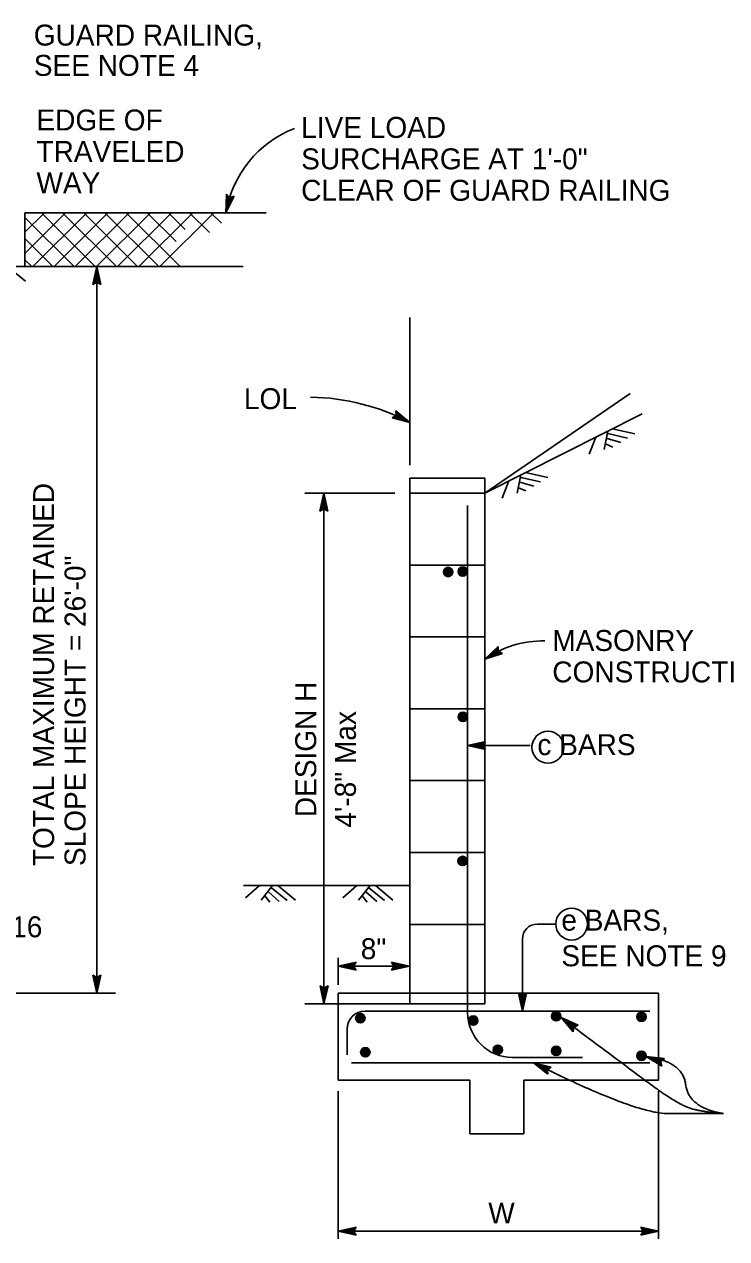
# Model space of a CAD drawing. Extents: x -894 to 1192, y -472 to 714.
# Drawn here: x -527.5 to -293.1, y -234.6 to 171 of the extents above; entities that cross this region are included whole.
import ezdxf

# ---------------------------------------------------------------- set-up
doc = ezdxf.new("R2010")
doc.units = 0
doc.layers.add('rd_CONST-DETAIL', color=7, linetype='Continuous')
doc.layers.add('rd_CONST-DETAIL-anno', color=7, linetype='Continuous')

msp = doc.modelspace()

# ---------------------------------------------------------------- linework, layer by layer
at = {"layer": 'rd_CONST-DETAIL'}
for p, q in [((-446.78, 108.07), (-527.3, 108.07)), ((-527.3, 108.07), (-527.3, 90.07)), ((-452.3, 108.07), (-527.3, 108.07)), ((-452.3, 108.07), (-527.3, 108.07)), ((-527.3, 101.56), (-520.79, 108.07)), ((-527.3, 94.49), (-513.72, 108.07)), ((-510.9, 90.07), (-527.3, 106.47)), ((-524.65, 90.07), (-506.65, 108.07)), ((-503.82, 90.07), (-521.82, 108.07)), ((-517.58, 90.07), (-499.58, 108.07)), ((-496.75, 90.07), (-514.75, 108.07)), ((-510.51, 90.07), (-492.51, 108.07)), ((-489.68, 90.07), (-507.68, 108.07)), ((-503.44, 90.07), (-485.44, 108.07)), ((-482.61, 90.07), (-500.61, 108.07)), ((-496.37, 90.07), (-478.37, 108.07)), ((-475.54, 90.07), (-493.54, 108.07)), ((-489.3, 90.07), (-471.3, 108.07)), ((-476.87, 98.47), (-486.47, 108.07)), ((-482.22, 90.07), (-464.23, 108.07)), ((-473.82, 102.49), (-479.4, 108.07)), ((-465.71, 101.44), (-472.33, 108.07)), ((-461.74, 104.55), (-465.26, 108.07)), ((-517.97, 90.07), (-527.3, 99.4)), ((-454.51, 90.07), (-579.3, 90.07)), ((-532.98, 89.99), (-527.12, 85.16)), ((-525.04, 90.07), (-527.3, 92.32)), ((-398.78, 55.99), (-398.78, 73.09)), ((-398.78, 24.79), (-398.78, 68.62)), ((-398.78, 24.79), (-398.78, 68.62)), ((-398.78, 47.64), (-398.78, 52.71)), ((-398.78, 23.79), (-398.78, 45.26)), ((-373.78, 14.41), (-325.28, 47.7)), ((-336.7, 33.16), (-338.98, 27.39)), ((-332.76, 35.11), (-333.99, 29.04)), ((-333.02, 32.66), (-328.36, 31.36)), ((-332.77, 34.29), (-326.15, 32.79)), ((-331.16, 35.89), (-323.75, 34.22)), ((-333.53, 30.84), (-331.1, 29.76)), ((-361.8, 20.48), (-363.03, 14.42)), ((-360.2, 21.26), (-352.8, 19.59)), ((-398.78, -156.09), (-398.78, 19.41)), ((-398.78, 19.41), (-373.78, 19.41)), ((-373.78, 19.41), (-373.78, -156.09)), ((-365.74, 18.53), (-368.03, 12.76)), ((-362.06, 18.03), (-357.4, 16.73)), ((-361.81, 19.66), (-355.19, 18.16)), ((-398.78, 14.41), (-373.78, 14.41)), ((-362.57, 16.21), (-360.15, 15.13)), ((-379.55, -159.03), (-379.55, 10.32)), ((-398.78, -9.59), (-373.78, -9.59)), ((-398.78, -33.59), (-373.78, -33.59)), ((-398.78, -57.59), (-373.78, -57.59)), ((-398.78, -81.59), (-373.78, -81.59)), ((-398.78, -105.59), (-373.78, -105.59)), ((-449.04, -116.61), (-453.67, -120.74)), ((-444.64, -116.64), (-448.46, -121.5)), ((-445.02, -117.37), (-439.78, -121.68)), ((-442.86, -116.66), (-437, -121.48)), ((-416.52, -116.61), (-421.15, -120.74)), ((-412.12, -116.64), (-415.94, -121.5)), ((-412.5, -117.37), (-407.26, -121.68)), ((-410.34, -116.66), (-404.48, -121.48)), ((-447.24, -120.11), (-445.57, -122.16)), ((-445.98, -118.71), (-442.4, -121.97)), ((-414.72, -120.11), (-413.05, -122.16)), ((-413.46, -118.71), (-409.88, -121.97)), ((-398.78, -129.59), (-373.78, -129.59)), ((-315.78, -152.59), (-422.78, -152.59)), ((-422.78, -152.59), (-422.78, -181.59)), ((-315.78, -181.59), (-315.78, -152.59)), ((-373.78, -156.09), (-398.78, -156.09)), ((-318.78, -158.59), (-413.78, -158.59)), ((-419.78, -164.59), (-419.78, -173.19)), ((-341.17, -174.03), (-364.55, -174.03)), ((-318.78, -175.83), (-418.28, -175.83)), ((-422.78, -181.59), (-378.78, -181.59)), ((-378.78, -181.59), (-378.78, -199.59)), ((-360.78, -199.59), (-360.78, -181.59)), ((-360.78, -181.59), (-315.78, -181.59)), ((-378.78, -199.59), (-360.78, -199.59))]:
    msp.add_line(p, q, dxfattribs=at)
for points in [[(-373.78, 14.41), (-321.25, 40.87)], [(-369.88, 16.43), (-369.88, 16.43)], [(-454.32, -116.57), (-398.78, -116.57)]]:
    msp.add_lwpolyline(points, dxfattribs=at)
for centre, radius in [((-386.04, -11.92), 1.56), ((-386.04, -11.92), 1.37), ((-386.04, -11.92), 1.19), ((-386.04, -11.92), 1), ((-386.04, -11.92), 0.812), ((-386.04, -11.92), 0.625), ((-386.04, -11.92), 0.437), ((-386.04, -11.92), 0.187), ((-381.15, -11.77), 1.56), ((-381.15, -11.77), 1.37), ((-381.15, -11.77), 1.19), ((-381.15, -11.77), 1), ((-381.15, -11.77), 0.812), ((-381.15, -11.77), 0.625), ((-381.15, -11.77), 0.437), ((-381.15, -11.77), 0.187), ((-381.12, -60.29), 1.56), ((-381.12, -60.29), 1.37), ((-381.12, -60.29), 1.19), ((-381.12, -60.29), 1), ((-381.12, -60.29), 0.812), ((-381.12, -60.29), 0.625), ((-381.12, -60.29), 0.437), ((-381.12, -60.29), 0.187), ((-381.21, -108.43), 1.56), ((-381.21, -108.43), 1.37), ((-381.21, -108.43), 1.19), ((-381.21, -108.43), 1), ((-381.21, -108.43), 0.812), ((-381.21, -108.43), 0.625), ((-381.21, -108.43), 0.437), ((-381.21, -108.43), 0.187), ((-415.35, -160.94), 1.56), ((-415.35, -160.94), 1.37), ((-415.35, -160.94), 1.19), ((-415.35, -160.94), 1), ((-415.35, -160.94), 0.812), ((-415.35, -160.94), 0.625), ((-415.35, -160.94), 0.437), ((-415.35, -160.94), 0.187), ((-377.67, -161.72), 1.56), ((-377.67, -161.72), 1.37), ((-377.67, -161.72), 1.19), ((-377.67, -161.72), 1), ((-377.67, -161.72), 0.812), ((-377.67, -161.72), 0.625), ((-377.67, -161.72), 0.437), ((-377.67, -161.72), 0.187), ((-349.95, -160.28), 1.56), ((-349.95, -160.28), 1.37), ((-349.95, -160.28), 1.19), ((-349.95, -160.28), 1), ((-349.95, -160.28), 0.812), ((-349.95, -160.28), 0.625), ((-349.95, -160.28), 0.437), ((-349.95, -160.28), 0.187), ((-321.55, -160.45), 1.56), ((-321.55, -160.45), 1.37), ((-321.55, -160.45), 1.19), ((-321.55, -160.45), 1), ((-321.55, -160.45), 0.812), ((-321.55, -160.45), 0.625), ((-321.55, -160.45), 0.437), ((-321.55, -160.45), 0.187), ((-369.46, -171.45), 1.56), ((-369.46, -171.45), 1.37), ((-369.46, -171.45), 1.19), ((-349.95, -171.84), 1.56), ((-413.68, -172.31), 1.56), ((-413.68, -172.31), 1.37), ((-413.68, -172.31), 1.19), ((-413.68, -172.31), 1), ((-413.68, -172.31), 0.812), ((-413.68, -172.31), 0.625), ((-413.68, -172.31), 0.437), ((-413.68, -172.31), 0.187), ((-369.46, -171.45), 1), ((-369.46, -171.45), 0.812), ((-369.46, -171.45), 0.625), ((-369.46, -171.45), 0.437), ((-369.46, -171.45), 0.187), ((-349.95, -171.84), 1.37), ((-349.95, -171.84), 1.19), ((-349.95, -171.84), 1), ((-349.95, -171.84), 0.812), ((-349.95, -171.84), 0.625), ((-349.95, -171.84), 0.437), ((-349.95, -171.84), 0.187), ((-321.55, -173.49), 1.56), ((-321.55, -173.49), 1.37), ((-321.55, -173.49), 1.19), ((-321.55, -173.49), 1), ((-321.55, -173.49), 0.812), ((-321.55, -173.49), 0.625), ((-321.55, -173.49), 0.437), ((-321.55, -173.49), 0.187)]:
    msp.add_circle(centre, radius, dxfattribs=at)
for centre, radius, start, end in [((-413.78, -164.59), 6, 90, 180), ((-364.55, -159.03), 15, 180, 270)]:
    msp.add_arc(centre, radius, start, end, dxfattribs=at)
at = {"layer": 'rd_CONST-DETAIL-anno'}
for p, q in [((-460.24, 108.07), (-460.07, 114.21)), ((-457.48, 113.56), (-460.24, 108.07)), ((-460.07, 114.21), (-460.07, 114.21)), ((-460.07, 114.21), (-458.97, 113.11)), ((-459.9, 109.42), (-459.78, 113.89)), ((-459.56, 110.75), (-459.48, 113.64)), ((-458.97, 113.11), (-457.48, 113.56)), ((-457.48, 113.56), (-457.48, 113.56)), ((-457.88, 113.44), (-459.9, 109.4)), ((-458.28, 113.3), (-459.56, 110.75)), ((-459.23, 112.09), (-459.19, 113.32)), ((-458.66, 113.21), (-459.23, 112.09)), ((-460.24, 108.07), (-460.24, 108.07)), ((-504.61, 84.07), (-503.27, 90.07)), ((-503.27, -152.59), (-503.27, 90.07)), ((-503.27, 90.07), (-503.27, 90.07)), ((-503.27, 90.07), (-501.94, 84.07)), ((-504.25, 84.28), (-503.27, 88.69)), ((-503.89, 84.52), (-503.27, 87.3)), ((-503.54, 84.69), (-503.27, 85.92)), ((-503.27, 87.3), (-502.64, 84.48)), ((-503.27, 85.92), (-503, 84.71)), ((-503.26, 88.68), (-502.29, 84.3)), ((-503.27, 84.87), (-504.61, 84.07)), ((-504.61, 84.07), (-504.61, 84.07)), ((-501.94, 84.07), (-503.27, 84.87)), ((-501.94, 84.07), (-501.94, 84.07)), ((-398.78, 37.95), (-403.45, 41.93)), ((-403.45, 41.93), (-403.45, 41.93)), ((-403.45, 41.93), (-403.37, 40.38)), ((-400, 38.6), (-403.42, 41.51)), ((-401.22, 39.24), (-403.42, 41.12)), ((-402.44, 39.89), (-403.38, 40.69)), ((-403.37, 40.38), (-404.71, 39.58)), ((-404.71, 39.58), (-404.71, 39.58)), ((-404.71, 39.58), (-398.78, 37.95)), ((-404.35, 39.79), (-400, 38.59)), ((-403.97, 40), (-401.22, 39.24)), ((-403.65, 40.22), (-402.44, 39.89)), ((-398.78, 37.95), (-398.78, 37.95)), ((-433.89, 14.41), (-403.82, 14.41)), ((-428.82, 8.41), (-427.48, 14.41)), ((-428.47, 8.63), (-427.48, 13.03)), ((-427.48, 14.41), (-427.48, -156.09)), ((-427.48, 14.41), (-427.48, 14.41)), ((-427.48, 14.41), (-426.15, 8.41)), ((-427.48, 13.02), (-426.51, 8.64)), ((-427.48, 9.21), (-428.82, 8.41)), ((-428.82, 8.41), (-428.82, 8.41)), ((-428.11, 8.86), (-427.49, 11.65)), ((-427.76, 9.04), (-427.49, 10.27)), ((-427.49, 11.65), (-426.86, 8.82)), ((-427.49, 10.27), (-427.22, 9.06)), ((-426.15, 8.41), (-427.48, 9.21)), ((-426.15, 8.41), (-426.15, 8.41)), ((-369.3, -36.82), (-373.78, -41.03)), ((-373.78, -41.03), (-367.94, -39.12)), ((-369.31, -37.24), (-372.59, -40.33)), ((-372.58, -40.33), (-368.32, -38.93)), ((-369.32, -37.67), (-371.4, -39.62)), ((-371.4, -39.62), (-368.65, -38.72)), ((-369.3, -38.05), (-370.21, -38.92)), ((-370.21, -38.92), (-369.04, -38.53)), ((-369.3, -38.38), (-369.3, -36.82)), ((-369.3, -36.82), (-369.3, -36.82)), ((-367.94, -39.12), (-369.3, -38.38)), ((-367.94, -39.12), (-367.94, -39.12)), ((-373.78, -41.03), (-373.78, -41.03)), ((-379.55, -69.81), (-373.55, -68.48)), ((-378.16, -69.81), (-373.79, -68.84)), ((-373.55, -68.48), (-374.35, -69.81)), ((-373.55, -68.48), (-373.55, -68.48)), ((-379.55, -69.81), (-358.65, -69.81)), ((-373.55, -71.15), (-379.55, -69.81)), ((-379.55, -69.81), (-379.55, -69.81)), ((-373.77, -70.79), (-378.17, -69.81)), ((-376.79, -69.81), (-373.97, -69.19)), ((-374, -70.43), (-376.79, -69.81)), ((-375.41, -69.81), (-374.2, -69.54)), ((-374.18, -70.09), (-375.41, -69.81)), ((-374.35, -69.81), (-373.55, -71.15)), ((-373.55, -71.15), (-373.55, -71.15)), ((-350.15, -129.5), (-356.26, -129.5)), ((-361.26, -134.5), (-361.26, -158.59)), ((-422.78, -149.8), (-422.78, -140.82)), ((-422.78, -143.51), (-416.78, -142.18)), ((-422.78, -143.51), (-398.97, -143.51)), ((-416.78, -144.85), (-422.78, -143.51)), ((-422.78, -143.51), (-422.78, -143.51)), ((-416.99, -144.5), (-421.4, -143.51)), ((-421.39, -143.51), (-417.01, -142.54)), ((-420.01, -143.51), (-417.19, -142.89)), ((-417.23, -144.14), (-420.01, -143.51)), ((-418.63, -143.52), (-417.42, -143.25)), ((-417.4, -143.79), (-418.63, -143.52)), ((-416.78, -142.18), (-417.58, -143.51)), ((-417.58, -143.51), (-416.78, -144.85)), ((-416.78, -142.18), (-416.78, -142.18)), ((-416.78, -144.85), (-416.78, -144.85)), ((-404.17, -143.51), (-404.97, -142.17)), ((-404.97, -142.17), (-404.97, -142.17)), ((-404.97, -142.17), (-398.97, -143.51)), ((-398.97, -143.51), (-404.97, -144.84)), ((-404.97, -144.84), (-404.17, -143.51)), ((-404.97, -144.84), (-404.97, -144.84)), ((-404.76, -142.53), (-400.35, -143.51)), ((-400.36, -143.52), (-404.74, -144.48)), ((-401.74, -143.51), (-404.56, -144.14)), ((-404.52, -142.89), (-401.74, -143.51)), ((-404.35, -143.23), (-403.12, -143.51)), ((-403.12, -143.51), (-404.33, -143.78)), ((-398.97, -143.51), (-398.97, -143.51)), ((-503.27, -152.59), (-504.6, -146.59)), ((-504.6, -146.59), (-504.6, -146.59)), ((-504.6, -146.59), (-503.27, -147.39)), ((-503.27, -151.2), (-504.24, -146.82)), ((-503.26, -149.83), (-503.89, -147)), ((-503.26, -148.45), (-503.53, -147.24)), ((-503.27, -147.39), (-501.93, -146.59)), ((-501.93, -146.59), (-503.27, -152.59)), ((-502.28, -146.81), (-503.27, -151.21)), ((-502.64, -147.04), (-503.26, -149.83)), ((-502.99, -147.22), (-503.26, -148.45)), ((-501.93, -146.59), (-501.93, -146.59)), ((-573.8, -152.59), (-497.1, -152.59)), ((-503.27, -152.59), (-503.27, -152.59)), ((-427.48, -156.09), (-428.81, -150.09)), ((-428.81, -150.09), (-428.81, -150.09)), ((-428.81, -150.09), (-427.48, -150.89)), ((-427.49, -154.7), (-428.45, -150.32)), ((-427.48, -153.33), (-428.11, -150.5)), ((-427.48, -151.95), (-427.75, -150.74)), ((-427.48, -150.89), (-426.14, -150.09)), ((-426.14, -150.09), (-427.48, -156.09)), ((-426.5, -150.31), (-427.48, -154.71)), ((-426.86, -150.54), (-427.48, -153.33)), ((-427.21, -150.72), (-427.48, -151.95)), ((-426.14, -150.09), (-426.14, -150.09)), ((-361.26, -153.39), (-362.6, -152.59)), ((-362.6, -152.59), (-362.6, -152.59)), ((-362.6, -152.59), (-361.26, -158.59)), ((-362.25, -152.81), (-361.26, -157.21)), ((-361.89, -153.04), (-361.26, -155.83)), ((-361.54, -153.22), (-361.27, -154.45)), ((-361.27, -154.45), (-361, -153.24)), ((-361.26, -158.59), (-359.93, -152.59)), ((-359.93, -152.59), (-361.26, -153.39)), ((-361.26, -157.2), (-360.29, -152.82)), ((-361.26, -155.83), (-360.64, -153)), ((-359.93, -152.59), (-359.93, -152.59)), ((-433.89, -156.09), (-398.78, -156.09)), ((-427.48, -156.09), (-427.48, -156.09)), ((-361.26, -158.59), (-361.26, -158.59)), ((-342.68, -163.29), (-348.28, -160.75)), ((-348.28, -160.75), (-348.28, -160.75)), ((-348.28, -160.75), (-344.29, -165.43)), ((-343.07, -163.45), (-347.18, -161.58)), ((-347.17, -161.59), (-344.26, -165)), ((-343.47, -163.6), (-346.07, -162.41)), ((-346.07, -162.41), (-344.2, -164.62)), ((-343.82, -163.77), (-344.97, -163.25)), ((-344.97, -163.25), (-344.17, -164.19)), ((-344.29, -165.43), (-344.13, -163.88)), ((-344.29, -165.43), (-344.29, -165.43)), ((-344.13, -163.88), (-342.68, -163.29)), ((-342.68, -163.29), (-342.68, -163.29)), ((-313.85, -174.38), (-319.96, -173.75)), ((-319.96, -173.75), (-319.96, -173.75)), ((-319.96, -173.75), (-314.69, -176.91)), ((-314.16, -174.65), (-318.65, -174.18)), ((-318.64, -174.19), (-314.8, -176.5)), ((-315.03, -175.4), (-313.85, -174.38)), ((-313.85, -174.38), (-313.85, -174.38)), ((-351.61, -177.23), (-357.59, -175.83)), ((-357.59, -175.83), (-357.59, -175.83)), ((-357.59, -175.83), (-352.77, -179.63)), ((-351.96, -177.46), (-356.35, -176.43)), ((-356.34, -176.44), (-352.82, -179.21)), ((-352.32, -177.68), (-355.1, -177.03)), ((-355.1, -177.03), (-352.83, -178.82)), ((-352.63, -177.91), (-353.86, -177.63)), ((-353.86, -177.63), (-352.89, -178.39)), ((-352.91, -178.09), (-351.61, -177.23)), ((-352.77, -179.63), (-352.91, -178.09)), ((-351.61, -177.23), (-351.61, -177.23)), ((-314.5, -174.91), (-317.34, -174.62)), ((-317.34, -174.62), (-314.86, -176.11)), ((-314.78, -175.19), (-316.03, -175.06)), ((-316.03, -175.06), (-314.97, -175.69)), ((-314.69, -176.91), (-315.03, -175.4)), ((-314.69, -176.91), (-314.69, -176.91)), ((-352.77, -179.63), (-352.77, -179.63)), ((-422.78, -185.31), (-422.78, -234.57)), ((-315.78, -185.31), (-315.78, -234.57)), ((-422.78, -232.07), (-416.78, -230.74)), ((-421.39, -232.07), (-417.01, -231.1)), ((-416.78, -230.74), (-417.58, -232.07)), ((-416.78, -230.74), (-416.78, -230.74)), ((-320.98, -232.07), (-321.78, -230.73)), ((-321.78, -230.73), (-321.78, -230.73)), ((-321.78, -230.73), (-315.78, -232.07)), ((-321.56, -231.09), (-317.16, -232.07)), ((-416.78, -233.41), (-422.78, -232.07)), ((-422.78, -232.07), (-422.78, -232.07)), ((-422.78, -232.07), (-315.78, -232.07)), ((-416.99, -233.06), (-421.4, -232.07)), ((-420.01, -232.07), (-417.19, -231.45)), ((-417.23, -232.7), (-420.01, -232.07)), ((-418.63, -232.08), (-417.42, -231.81)), ((-417.4, -232.35), (-418.63, -232.08)), ((-417.58, -232.07), (-416.78, -233.41)), ((-416.78, -233.41), (-416.78, -233.41)), ((-315.78, -232.07), (-321.78, -233.4)), ((-321.78, -233.4), (-320.98, -232.07)), ((-321.78, -233.4), (-321.78, -233.4)), ((-317.17, -232.08), (-321.54, -233.04)), ((-318.54, -232.07), (-321.37, -232.7)), ((-321.33, -231.45), (-318.54, -232.07)), ((-321.15, -231.79), (-319.92, -232.07)), ((-319.92, -232.07), (-321.13, -232.34)), ((-315.78, -232.07), (-315.78, -232.07))]:
    msp.add_line(p, q, dxfattribs=at)
for centre in [(-352.75, -70.45), (-344.83, -129.5)]:
    msp.add_circle(centre, 5.32, dxfattribs=at)
for centre, radius, start, end in [((-423.81, 101.82), 36.96, 111.5227, 170.2653), ((-433.05, -26.66), 73.14, 62.0589, 89.1427), ((-354.38, -68.8), 33.87, 88.8812, 124.9489), ((-356.26, -134.5), 5, 90, 180)]:
    msp.add_arc(centre, radius, start, end, dxfattribs=at)
for points in [[(-348.28, -160.75), (-320.63, -181.59), (-309.33, -189.46), (-302.23, -192.15), (-294.12, -192.76)], [(-319.96, -173.75), (-307.67, -175.37), (-305.85, -190.85), (-294.12, -192.76)], [(-357.6, -175.83), (-323.57, -192.76), (-302.05, -192.76), (-294.12, -192.76)]]:
    msp.add_open_spline(points, degree=2, dxfattribs=at)

# ---------------------------------------------------------------- texts
for s, p in [('GUARD RAILING,', (-524.34, 163.88)), ('SEE NOTE 4', (-524.33, 153.76)), ('EDGE OF', (-523.45, 135.53)), ('LIVE LOAD', (-435.09, 133.05)), ('TRAVELED', (-523.45, 125.03)), ('SURCHARGE AT 1\'-0"', (-435.09, 122.55)), ('WAY', (-523.45, 114.53)), ('CLEAR OF GUARD RAILING', (-435.09, 112.05)), ('LOL', (-454.21, 42.46)), ('MASONRY', (-351.28, -38.29)), ('CONSTRUCTION', (-351.28, -48.79)), ('c BARS', (-356.26, -73.08)), ('e BARS,', (-348.25, -131.69)), ('#5 @ 16', (-557, -133.9)), ('8"', (-415.21, -141.22)), ('SEE NOTE 9', (-348.25, -143.59)), ('W', (-372.65, -229.49))]:
    msp.add_text(s, height=7, dxfattribs=at).set_placement(p)
for s, p in [('TOTAL MAXIMUM RETAINED', (-517.57, -110.13)), ('SLOPE HEIGHT = 26\'-0"', (-507.07, -110.13)), ('DESIGN H', (-430.08, -93.78)), ('4\'-8" Max', (-416.83, -97.29))]:
    msp.add_text(s, height=7, rotation=90, dxfattribs=at).set_placement(p)

doc.saveas('drawing.dxf')
